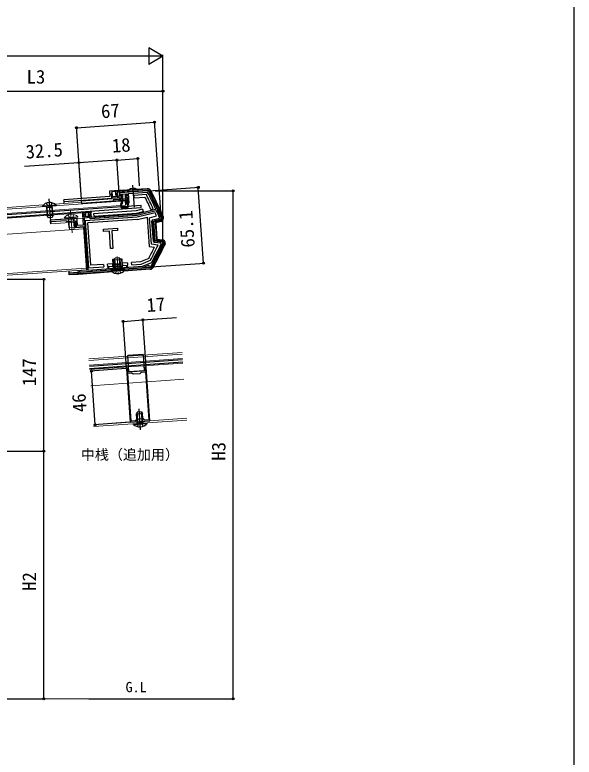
# Model space of a CAD drawing. Units: millimetres, scale not verified. Extents: x -700 to 700, y -1044 to 1038.
# Drawn here: x 221 to 700, y -350 to 285 of the extents above; entities that cross this region are included whole.
import ezdxf
from ezdxf.enums import TextEntityAlignment as Align

# ---------------------------------------------------------------- set-up
doc = ezdxf.new("R2010")
doc.units = ezdxf.units.MM
doc.header["$LTSCALE"] = 6
for name, color, linetype in [('0-2_USER1', 3, 'Continuous'), ('0-3_YKK_11', 7, 'Continuous'), ('0-6_YKK_13', 4, 'Continuous'), ('0-8_YKK_D', 6, 'Continuous'), ('0-9_YKK_ZWAK', 7, 'Continuous')]:
    doc.layers.add(name, color=color, linetype=linetype)
doc.layers.add('0-5_YKK_12', color=2, linetype='Continuous', lineweight=18)
doc.styles.add('ＭＳ ゴシック', font='')
doc.styles.get('ＭＳ ゴシック').set_extended_font_data('MS Gothic')

msp = doc.modelspace()

# ---------------------------------------------------------------- linework, layer by layer
at = {"layer": '0-3_YKK_11'}
for p, q in [((334.872, 134.609), (311.529, 132.977)), ((339.896, 91.433), (338.679, 108.834))]:
    msp.add_line(p, q, dxfattribs=at)
for points in [[(311.528, 127.263), (311.423, 128.759), (313.518, 128.906), (313.455, 129.804), (311.959, 129.699), (311.812, 131.794), (317.299, 132.177), (317.445, 130.083), (315.949, 129.978), (316.012, 129.08), (317.708, 129.199), (318.042, 124.41), (319.04, 124.48), (318.496, 132.261), (334.708, 133.395), (334.997, 133.23)], [(310.601, 131.91), (310.734, 130.014), (310.363, 129.587), (310.53, 127.193), (305.442, 126.837), (305.512, 125.84), (310.6, 126.196)], [(279.248, 114.38), (279.875, 105.402), (274.888, 105.053), (274.539, 110.041)], [(285.662, 115.831), (284.166, 115.726), (284.228, 114.828), (285.725, 114.933), (285.871, 112.838), (280.385, 112.454), (280.238, 114.549), (281.735, 114.654), (281.672, 115.552), (280.175, 115.447)], [(342.708, 117.45), (342.363, 117.616), (326.016, 113.54), (285.918, 110.736), (285.848, 111.734), (280.561, 111.364), (283.672, 66.873)], [(341.883, 118.997), (341.683, 118.58), (325.844, 114.631), (286.939, 111.91), (286.729, 114.903)], [(273.472, 110.969), (269.938, 110.722), (269.764, 110.589), (269.215, 110.551), (269.024, 110.658), (251.525, 109.434), (251.665, 107.439), (252.562, 107.502), (252.493, 108.499), (264.862, 109.364), (265.93, 108.436), (273.312, 108.953), (273.681, 103.665), (279.966, 104.105), (282.582, 66.696), (278.22, 66.391), (276.696, 65.867), (277.022, 64.921), (278.421, 65.403), (282.687, 65.701)], [(339.418, 109.869), (345.071, 111.384), (345.267, 111.796)], [(347.411, 90.803), (340.988, 91.592), (339.782, 108.828), (346.033, 110.503)], [(346.675, 89.384), (346.442, 89.814), (340.772, 90.51)], [(282.687, 65.701), (330.734, 69.061), (335.898, 71.2), (336.021, 69.431), (337.019, 69.5)], [(283.672, 66.873), (330.479, 70.146), (338.452, 73.448), (338.602, 73.584)]]:
    msp.add_lwpolyline(points, dxfattribs=at)
for points in [[(316.824, -17.413), (320.033, -63.301), (336.992, -62.115), (333.783, -16.227), (332.885, -16.29), (333.094, -19.283), (325.97, -19.781), (325.795, -19.914), (325.247, -19.952), (325.056, -19.845), (317.931, -20.343), (317.722, -17.351)], [(333.157, -20.181), (336.031, -61.28), (332.54, -61.525), (331.366, -60.504), (325.38, -60.922), (324.36, -62.097), (320.868, -62.341), (317.994, -21.241), (321.486, -20.997), (322.66, -22.017), (328.645, -21.599), (329.666, -20.425)]]:
    msp.add_lwpolyline(points, close=True, dxfattribs=at)
for centre, radius, start, end in [((334.956, 133.412), 1.2, 26.64142, 94), ((-110.887, -90.252), 500, 23.80986, 26.64142), ((311.599, 131.979), 1, 94.00001, 183.99999), ((310.53, 127.193), 1, 274.00001, 3.99999), ((-110.514, -91.08), 498.794, 24.90855, 26.72482), ((280.245, 114.45), 1, 94.00001, 183.99999), ((285.732, 114.833), 1, 4.00001, 93.99999), ((-110.529, -91.087), 498.91, 23.99469, 24.70745), ((273.541, 109.971), 1, 4.00001, 93.99999), ((339.677, 108.904), 1, 105.00003, 184.00002), ((345.826, 111.276), 0.8, 284.99998, 23.80988), ((-101.556, 308.455), 500.002, 331.53268, 334.04974), ((-101.55, 308.452), 498.895, 331.91532, 333.95315), ((340.894, 91.503), 1, 183.99998, 262.99997), ((347.313, 90.009), 0.8, 334.04973, 83), ((336.935, 70.697), 1.2, 274.00001, 331.5327)]:
    msp.add_arc(centre, radius, start, end, dxfattribs=at)
at = {"layer": '0-5_YKK_12'}
for p, q in [((245.91, 122.677), (10.41, 106.209)), ((10.41, 100.917), (315.936, 122.28)), ((10.417, 104.806), (315.666, 126.151)), ((278.508, 124.956), (255.543, 123.35)), ((278.599, 123.661), (278.508, 124.956)), ((315.665, 126.151), (315.936, 122.28)), ((10.383, 96.963), (279.151, 115.756)), ((270.318, 98.723), (268.993, 117.676)), ((279.151, 115.756), (279.247, 114.383)), ((251.525, 109.438), (279.457, 111.391)), ((251.525, 109.438), (251.734, 106.445)), ((263.508, 111.527), (275.28, 112.35)), ((263.526, 111.28), (275.297, 112.103)), ((264.194, 110.324), (279.457, 111.391)), ((267.189, 110.729), (267.015, 110.12)), ((275.297, 112.103), (275.28, 112.35)), ((143.395, 92.452), (280.112, 102.012)), ((251.734, 106.445), (272.882, 107.924)), ((272.484, 103.586), (271.805, 101.834)), ((280.008, 103.51), (282.554, 67.097)), ((309.9, 63.089), (308.825, 78.469)), ((282.554, 67.097), (127.383, 56.247)), ((282.449, 68.594), (169.276, 60.68)), ((364.474, -3.556), (284.669, -9.136)), ((284.766, -10.533), (364.571, -4.952)), ((285.037, -14.403), (364.842, -8.823)), ((285.312, -18.336), (365.117, -12.756)), ((286.273, -32.08), (317.696, -29.883)), ((318.594, -29.82), (333.757, -28.76)), ((334.655, -28.697), (366.078, -26.5)), ((368.415, -59.918), (288.61, -65.499)), ((368.52, -61.414), (288.714, -66.995)), ((-297.019, -299.978), (343.14, -299.978))]:
    msp.add_line(p, q, dxfattribs=at)
for points in [[(266.737, 114.093), (268.278, 111.477), (269.463, 110.949), (270.563, 111.636), (271.725, 114.442)], [(271.746, 111.047), (272.003, 110.469), (272.484, 103.586), (267.496, 103.237), (267.015, 110.12), (272.003, 110.469)], [(267.992, 102.349), (267.447, 110.15), (267.19, 111.058)], [(271.699, 111.373), (271.571, 110.439), (272.116, 102.638)], [(271.805, 101.834), (268.413, 101.597), (267.496, 103.237)], [(272.882, 107.924), (273.224, 103.036), (280.008, 103.51)]]:
    msp.add_lwpolyline(points, dxfattribs=at)
for centre, radius, start, end in [((269.739, 107.003), 7.7, 43.98311, 144.0169), ((266.612, 110.894), 0.6, 344.03045, 93.99997), ((272.294, 111.291), 0.6, 93.99997, 203.96959)]:
    msp.add_arc(centre, radius, start, end, dxfattribs=at)
at = {"layer": '0-6_YKK_13'}
for p, q in [((315.187, 135.137), (302.318, 134.237)), ((302.318, 134.237), (302.625, 129.848)), ((334.724, 136.504), (304.313, 134.377)), ((304.32, 134.285), (304.313, 134.377)), ((304.32, 134.285), (307.312, 134.495)), ((304.32, 134.285), (304.655, 129.489)), ((307.312, 134.495), (307.595, 134.208)), ((307.312, 134.495), (307.648, 129.698)), ((334.489, 136.089), (307.595, 134.208)), ((307.595, 134.208), (307.927, 129.455)), ((319.835, 136.047), (320.166, 135.486)), ((322.091, 139.63), (323.416, 120.676)), ((324.823, 136.395), (324.574, 135.794)), ((334.724, 136.504), (329.552, 136.142)), ((250.398, 127.704), (251.724, 108.75)), ((302.625, 129.848), (263.321, 127.1)), ((263.426, 125.601), (263.321, 127.1)), ((263.426, 125.601), (304.226, 128.454)), ((304.226, 128.454), (303.919, 132.843)), ((303.919, 132.843), (304.459, 132.296)), ((304.757, 127.992), (304.226, 128.454)), ((304.261, 127.958), (304.226, 128.454)), ((307.648, 129.698), (304.655, 129.489)), ((304.655, 129.489), (304.673, 129.228)), ((307.927, 129.455), (304.673, 129.228)), ((307.927, 129.455), (307.648, 129.698)), ((312.54, 127.835), (317.129, 128.156)), ((313.338, 127.891), (313.547, 124.898)), ((316.54, 125.107), (316.331, 128.1)), ((333.876, 131.432), (323.078, 130.677)), ((323.078, 130.677), (323.217, 128.682)), ((323.217, 128.682), (332.686, 129.344)), ((329.331, 122.095), (10.389, 99.795)), ((256.685, 122.377), (244.914, 121.554)), ((244.914, 121.554), (244.931, 121.307)), ((244.931, 121.307), (256.702, 122.13)), ((248.143, 124.121), (249.684, 121.504)), ((248.42, 120.147), (248.595, 120.756)), ((248.852, 120.178), (248.595, 121.085)), ((250.869, 120.977), (249.684, 121.504)), ((250.869, 120.977), (251.968, 121.664)), ((253.13, 124.469), (251.968, 121.664)), ((252.976, 120.466), (253.105, 121.4)), ((253.408, 120.496), (253.151, 121.075)), ((256.685, 122.377), (256.702, 122.13)), ((263.477, 124.864), (263.426, 125.601)), ((263.53, 124.116), (263.477, 124.864)), ((263.53, 124.116), (263.544, 123.91)), ((278.605, 123.56), (278.577, 123.956)), ((318.532, 123.141), (315.889, 122.957)), ((318.532, 123.141), (318.441, 124.438)), ((329.45, 120.399), (329.331, 122.095)), ((10.389, 97.99), (329.457, 120.3)), ((253.408, 120.496), (248.42, 120.147)), ((248.42, 120.147), (248.902, 113.264)), ((248.852, 120.178), (249.398, 112.377)), ((252.976, 120.466), (253.522, 112.665)), ((253.408, 120.496), (253.89, 113.613)), ((325.054, 117.583), (288.724, 115.042)), ((288.724, 115.042), (288.863, 113.047)), ((288.863, 113.047), (325.368, 115.6)), ((330.703, 118.991), (325.054, 117.583)), ((325.368, 115.6), (331.187, 117.051)), ((341.328, 115.972), (325.918, 112.13)), ((330.703, 118.991), (331.187, 117.051)), ((337.846, 118.711), (339.824, 119.204)), ((253.89, 113.613), (248.902, 113.264)), ((249.818, 111.624), (248.902, 113.264)), ((253.21, 111.861), (249.818, 111.624)), ((253.89, 113.613), (253.21, 111.861)), ((325.918, 112.13), (281.626, 109.033)), ((281.626, 109.033), (284.437, 68.831)), ((326.232, 110.147), (283.76, 107.177)), ((326.232, 110.147), (334.533, 112.217)), ((334.533, 112.217), (336.284, 87.172)), ((336.574, 111.695), (342.597, 113.197)), ((338.164, 88.956), (336.574, 111.695)), ((346.609, 108.546), (341.895, 107.283)), ((286.293, 70.965), (283.76, 107.177)), ((297.161, 101.899), (309.132, 102.736)), ((297.301, 99.904), (297.161, 101.899)), ((341.895, 107.283), (341.475, 107.582)), ((302.289, 100.253), (297.301, 99.904)), ((343.991, 88.24), (338.164, 88.956)), ((342.864, 93.416), (342.491, 93.062)), ((336.284, 87.172), (340.935, 86.601)), ((307.426, 68.835), (306.881, 76.636)), ((310.584, 77.676), (311.501, 76.036)), ((311.55, 69.123), (311.005, 76.924)), ((312.839, 76.33), (311.087, 76.208)), ((312.839, 76.33), (313.082, 76.347)), ((313.355, 68.948), (312.839, 76.33)), ((313.327, 72.856), (313.082, 76.347)), ((335.885, 76.851), (328.863, 73.942)), ((297.266, 71.733), (286.293, 70.965)), ((297.266, 71.733), (297.405, 69.738)), ((305.164, 72.285), (300.757, 71.977)), ((300.897, 69.982), (300.757, 71.977)), ((300.897, 69.982), (305.304, 70.29)), ((300.897, 69.982), (301.029, 68.086)), ((302.027, 68.156), (301.894, 70.052)), ((305.146, 75.792), (304.902, 75.775)), ((304.902, 75.775), (305.147, 72.284)), ((306.898, 75.915), (305.146, 75.792)), ((305.146, 75.792), (305.662, 68.41)), ((305.304, 70.29), (305.164, 72.285)), ((305.286, 70.289), (305.419, 68.393)), ((306.302, 70.103), (312.486, 70.536)), ((306.416, 68.463), (306.302, 70.103)), ((306.319, 69.86), (312.503, 70.292)), ((306.513, 75.687), (311.501, 76.036)), ((306.994, 68.804), (306.513, 75.687)), ((307.194, 71.681), (306.898, 75.915)), ((307.177, 71.925), (311.366, 72.218)), ((311.383, 71.974), (307.194, 71.681)), ((311.087, 76.208), (311.383, 71.974)), ((311.982, 69.153), (311.501, 76.036)), ((312.486, 70.536), (312.601, 68.896)), ((317.716, 73.163), (313.309, 72.855)), ((313.309, 72.855), (313.449, 70.86)), ((313.449, 70.86), (317.855, 71.168)), ((313.599, 68.965), (313.466, 70.861)), ((316.858, 71.098), (316.99, 69.203)), ((317.716, 73.163), (317.855, 71.168)), ((317.988, 69.272), (317.855, 71.168)), ((328.863, 73.942), (321.207, 73.407)), ((321.347, 71.412), (321.207, 73.407)), ((321.347, 71.412), (329.327, 71.97)), ((329.327, 71.97), (337.313, 75.278)), ((267.59, 66.051), (267.652, 65.161)), ((267.69, 64.614), (267.652, 65.161)), ((267.69, 64.614), (267.722, 64.156)), ((275.204, 64.679), (267.722, 64.156)), ((275.703, 64.712), (275.204, 64.679)), ((275.281, 63.577), (275.204, 64.679)), ((275.309, 63.18), (275.281, 63.577)), ((284.586, 63.829), (275.309, 63.18)), ((275.703, 64.712), (275.57, 66.609)), ((303.737, 66.672), (275.703, 64.712)), ((275.78, 63.612), (275.703, 64.712)), ((304.428, 65.615), (275.78, 63.612)), ((284.437, 68.831), (297.405, 69.738)), ((304.911, 65.25), (290.971, 64.276)), ((301.106, 66.989), (301.141, 66.49)), ((302.139, 66.56), (302.104, 67.059)), ((303.738, 66.627), (303.752, 66.429)), ((304.348, 67.216), (304.244, 67.209)), ((314.824, 67.948), (304.348, 67.216)), ((304.945, 66.683), (304.84, 66.92)), ((314.112, 68.801), (304.934, 68.159)), ((305.074, 66.164), (314.252, 66.806)), ((305.662, 68.41), (305.419, 68.393)), ((305.662, 68.41), (306.416, 68.463)), ((305.732, 66.21), (306.969, 66.296)), ((306.994, 68.804), (311.982, 69.153)), ((307.378, 68.33), (307.518, 66.335)), ((307.452, 64.099), (308.504, 66.639)), ((309.604, 67.326), (308.504, 66.639)), ((309.604, 67.326), (310.789, 66.799)), ((312.184, 64.43), (310.789, 66.799)), ((311.668, 68.63), (311.807, 66.635)), ((313.593, 66.76), (312.356, 66.673)), ((312.601, 68.896), (313.355, 68.948)), ((313.355, 68.948), (313.599, 68.965)), ((314.307, 67.337), (314.378, 67.587)), ((337.112, 67.502), (314.54, 65.924)), ((337.112, 67.502), (314.54, 65.924)), ((336.867, 67.883), (314.967, 66.352)), ((337.005, 68.998), (315.505, 67.495)), ((315.51, 67.45), (315.523, 67.252)), ((317.067, 68.105), (317.102, 67.606)), ((318.1, 67.676), (318.065, 68.175)), ((331.02, -5.394), (318.052, -6.3)), ((319.029, -20.266), (318.052, -6.3)), ((331.02, -5.394), (331.997, -19.36)), ((364.92, -9.939), (285.115, -15.519)), ((285.24, -17.314), (365.046, -11.734)), ((331.997, -19.36), (319.029, -20.266)), ((326.224, -54.348), (325.544, -56.099)), ((326.776, -64.333), (326.1, -54.667)), ((326.224, -54.348), (329.615, -54.11)), ((329.001, -69.691), (327.745, -51.735)), ((329.615, -54.11), (330.532, -55.751)), ((330.458, -64.076), (329.782, -54.409)), ((331.111, -64.03), (330.532, -55.751)), ((322.731, -64.616), (334.503, -63.793)), ((322.767, -65.124), (322.731, -64.616))]:
    msp.add_line(p, q, dxfattribs=at)
for points in [[(334.825, 135.007), (308.907, 133.195), (309.249, 128.306), (304.76, 127.993), (304.673, 129.228)], [(317.882, 126.705), (278.577, 123.956), (278.424, 126.151), (304.76, 127.993)], [(312.261, 131.825), (316.85, 132.146), (316.92, 131.149), (315.623, 131.058), (315.762, 129.063), (317.06, 129.153), (317.339, 125.163)], [(312.749, 124.842), (312.47, 128.832), (313.767, 128.923), (313.628, 130.918), (312.331, 130.828), (312.261, 131.825)], [(283.236, 112.654), (281.041, 112.5), (280.971, 113.498), (282.168, 113.582), (282.029, 115.577), (279.717, 115.415), (278.991, 116.492), (279.406, 116.772), (279.454, 116.7)], [(280.353, 116.261), (280.91, 116.3), (280.741, 116.448), (281.003, 116.749), (281.474, 116.34), (282.971, 116.445), (284.467, 116.549), (284.876, 117.02), (285.178, 116.758), (285.031, 116.589), (285.588, 116.628)], [(286.417, 117.187), (286.455, 117.265), (286.905, 117.045), (286.335, 115.878), (284.024, 115.716), (284.163, 113.721), (285.361, 113.805), (285.43, 112.807), (283.236, 112.654)], [(347.493, 91.337), (341.454, 92.078), (340.312, 108.411), (346.22, 109.995)], [(346.506, 108.93), (341.475, 107.582), (342.491, 93.062), (347.627, 92.431)], [(346.609, 108.546), (341.895, 107.283), (342.864, 93.416), (347.676, 92.826)], [(309.132, 102.736), (309.272, 100.741), (304.284, 100.392), (305.33, 85.429), (303.335, 85.289), (302.289, 100.253)], [(341.895, 107.283), (342.864, 93.416), (347.676, 92.826)], [(306.513, 75.687), (307.193, 77.439), (310.584, 77.676)], [(275.281, 63.577), (267.799, 63.054), (267.722, 64.156)], [(304.911, 65.25), (275.808, 63.215), (275.78, 63.612)], [(304.934, 68.159), (304.997, 67.261), (305.074, 66.164)], [(306.994, 68.804), (307.198, 68.317), (307.355, 67.941)], [(307.355, 67.941), (307.391, 67.429), (307.433, 66.83)], [(307.426, 68.835), (307.401, 68.332), (307.37, 67.728)], [(311.55, 69.123), (311.645, 68.628), (311.76, 68.035)], [(311.982, 69.153), (311.848, 68.642), (311.745, 68.248)], [(311.745, 68.248), (311.781, 67.736), (311.822, 67.137)], [(314.112, 68.801), (314.175, 67.903), (314.252, 66.806)], [(314.928, 67.956), (314.824, 67.948), (314.474, 67.924)], [(275.309, 63.18), (267.827, 62.657), (267.799, 63.054)], [(326.123, -64.379), (325.544, -56.099), (330.532, -55.751)], [(326.305, -66.984), (327.463, -64.118), (328.563, -63.431)], [(331.293, -66.635), (329.748, -63.958), (328.563, -63.431)], [(322.767, -65.124), (334.538, -64.301), (334.503, -63.793)]]:
    msp.add_lwpolyline(points, dxfattribs=at)
for centre, radius, start, end in [((322.837, 128.956), 7.7, 64.47373, 123.52627), ((334.712, 132.903), 3.193, 26.82074, 94.01068), ((334.947, 133.318), 3.193, 26.85108, 94.01066), ((334.948, 133.319), 3.192, 26.86597, 94.02466), ((334.943, 133.311), 1.7, 26.86128, 94), ((-110.038, -92.063), 500.5, 24.03393, 26.86128), ((-110.038, -92.063), 501.602, 24.03393, 26.83141), ((-110.038, -92.063), 502, 24.03393, 26.8619), ((-110.038, -92.063), 502, 24.03393, 26.86174), ((-110.038, -92.063), 495, 25.20166, 26.5697), ((-110.038, -92.063), 497, 25.156, 26.72364), ((251.145, 117.03), 7.7, 43.98312, 144.01688), ((248.018, 120.921), 0.6, 344.03043, 94), ((253.699, 121.319), 0.6, 94, 203.96957), ((313.557, 121.891), 2, 134.54158, 241.22093), ((310.752, 124.742), 2, 314.5416, 2.86153), ((313.557, 121.891), 1.2, 134.54158, 241.22093), ((310.752, 124.742), 2.8, 314.5416, 3.18686), ((315.069, 124.644), 4.34, 241.22093, 306.77911), ((319.331, 125.342), 2.8, 184.81318, 233.45838), ((319.331, 125.342), 2, 185.13845, 233.45838), ((316.949, 122.129), 1.2, 306.77911, 53.45842), ((316.949, 122.129), 2, 306.77911, 53.45842), ((280.283, 117.259), 1, 213.99001, 274), ((285.519, 117.625), 1, 274, 334.01), ((315.069, 124.644), 5.14, 241.22093, 306.77911), ((-110.038, -92.063), 497, 24.39321, 24.74503), ((345.884, 111.25), 1.3, 285, 24.03393), ((345.884, 111.25), 2.402, 285, 24.03393), ((345.884, 111.25), 2.8, 285, 24.03393), ((345.884, 111.25), 2.8, 285, 24.03393), ((-101.114, 309.352), 500.5, 331.41482, 333.93986), ((-101.114, 309.352), 501.602, 331.43947, 333.93986), ((347.334, 90.047), 1.3, 333.93986, 83), ((347.334, 90.047), 2.402, 333.93986, 83), ((347.334, 90.047), 2.8, 333.93986, 83), ((347.334, 90.047), 2.8, 333.93986, 83), ((-101.114, 309.352), 495, 331.98521, 333.25612), ((-101.114, 309.352), 497, 331.90239, 333.58351), ((-101.114, 309.352), 502, 331.41444, 333.93986), ((-101.114, 309.352), 502, 331.41438, 333.93986), ((336.886, 70.694), 1.7, 274, 331.41482), ((304.282, 66.665), 0.545, 94, 184), ((304.301, 66.467), 0.55, 184, 225.56083), ((309.307, 71.572), 7.7, 225.56083, 322.43917), ((304.383, 66.717), 0.5, 24, 94), ((305.676, 67.008), 0.8, 204, 274), ((306.934, 66.795), 0.5, 274, 4), ((312.321, 67.172), 0.5, 184, 274), ((313.538, 67.558), 0.8, 274, 344), ((314.859, 67.45), 0.5, 94, 164), ((314.966, 67.412), 0.545, 4, 94), ((314.975, 67.214), 0.55, 322.43917, 4), ((336.645, 71.069), 3.193, 273.99275, 331.44672), ((336.89, 70.688), 3.193, 273.99276, 331.42168), ((336.89, 70.687), 3.193, 273.987, 331.41712), ((328.252, -58.985), 8.232, 228.2189, 319.7811)]:
    msp.add_arc(centre, radius, start, end, dxfattribs=at)
msp.add_ellipse((309.399, 70.25), major_axis=(2.42, 0.169), ratio=0.008727, dxfattribs=at)
for start_param, end_param in [(6.2831853, 9.424778), (3.1415927, 6.2831853)]:
    msp.add_ellipse((309.284, 71.897), major_axis=(2.095, 0.146), ratio=0.008727, start_param=start_param, end_param=end_param, dxfattribs=at)
at = {"layer": '0-8_YKK_D'}
for p, q in [((348.112, 249.885), (335.987, 256.885)), ((335.987, 256.885), (335.987, 242.885)), ((334.112, 249.885), (-336, 249.885)), ((348.112, 249.885), (323.863, 249.885)), ((348.112, 249.885), (335.987, 242.885)), ((348.112, 91.065), (348.112, 250.885)), ((139.538, 219.885), (348.112, 219.885)), ((348.112, 91.065), (348.112, 220.885)), ((274.051, 188.683), (340.889, 193.357)), ((346.555, 112.329), (340.819, 194.355)), ((278.354, 127.149), (273.981, 189.681)), ((278.354, 127.149), (276.074, 159.754)), ((310.501, 133.343), (308.496, 162.021)), ((310.501, 133.343), (308.496, 162.021)), ((308.565, 161.024), (326.521, 162.279)), ((328.162, 138.826), (326.452, 163.277)), ((335.953, 134.682), (379.356, 137.717)), ((341.37, 134.612), (409.113, 134.612)), ((382.899, 72.709), (378.358, 137.647)), ((408.113, -299.978), (408.113, 134.612)), ((338.017, 69.57), (383.896, 72.778)), ((170.541, 58.947), (247.059, 58.947)), ((246.059, -88.053), (246.059, 58.947)), ((316.786, -16.865), (313.929, 23.986)), ((333.744, -15.679), (330.888, 25.171)), ((316.276, -17.453), (285.933, -19.608)), ((290.189, -65.421), (286.93, -19.537)), ((319.534, -63.337), (289.191, -65.492)), ((166.038, -88.053), (247.059, -88.053)), ((166.038, -88.053), (247.059, -88.053)), ((246.059, -299.978), (246.059, -88.053)), ((170.541, -299.978), (247.059, -299.978)), ((284.749, -299.978), (409.113, -299.978))]:
    msp.add_line(p, q, dxfattribs=at)
for points in [[(308.565, 161.024), (276.144, 158.757), (229.585, 155.501)], [(313.999, 22.988), (330.958, 24.174), (359.651, 26.18)]]:
    msp.add_lwpolyline(points, dxfattribs=at)
for centre in [(348.112, 219.885), (340.889, 193.357), (274.051, 188.683), (276.144, 158.757), (308.565, 161.024), (308.565, 161.024), (326.521, 162.279), (378.358, 137.647), (408.113, 134.612), (382.899, 72.709), (246.059, 58.947), (313.999, 22.988), (330.958, 24.174), (286.93, -19.537), (290.189, -65.421), (246.059, -88.053), (246.059, -88.053), (246.059, -299.978), (408.113, -299.978)]:
    msp.add_circle(centre, 0.85, dxfattribs=at)
at = {"layer": '0-9_YKK_ZWAK'}
msp.add_lwpolyline([(-700, -1043.6), (700, -1043.6), (700, 996.4)], dxfattribs=at)

# ---------------------------------------------------------------- texts
at = {"layer": '0-2_USER1', "style": 'ＭＳ ゴシック'}
for s, p in [('中桟（追加用）', (277.818, -98.064)), ('G.L', (316.062, -296.948))]:
    msp.add_text(s, height=8.798, dxfattribs=at).set_placement(p, align=Align.BOTTOM_LEFT)
at = {"layer": '0-8_YKK_D', "style": 'ＭＳ ゴシック'}
msp.add_text('L3', height=11.73, dxfattribs=at).set_placement((231.415, 222.885), align=Align.BOTTOM_LEFT)
for s, rotation, p in [('67', 4, (295.743, 193.208)), ('18', 4, (305.046, 163.785)), ('32.5', 4, (231.189, 158.62)), ('65.1', 94, (378.91, 86.74)), ('17', 4, (334.684, 27.442)), ('147', 90, (243.059, -32.507)), ('46', 94.062, (286.375, -54.072)), ('H3', 90, (405.113, -96.183)), ('H2', 90, (243.059, -207.515))]:
    msp.add_text(s, height=11.73, rotation=rotation, dxfattribs=at).set_placement(p, align=Align.BOTTOM_LEFT)

doc.saveas('drawing.dxf')
